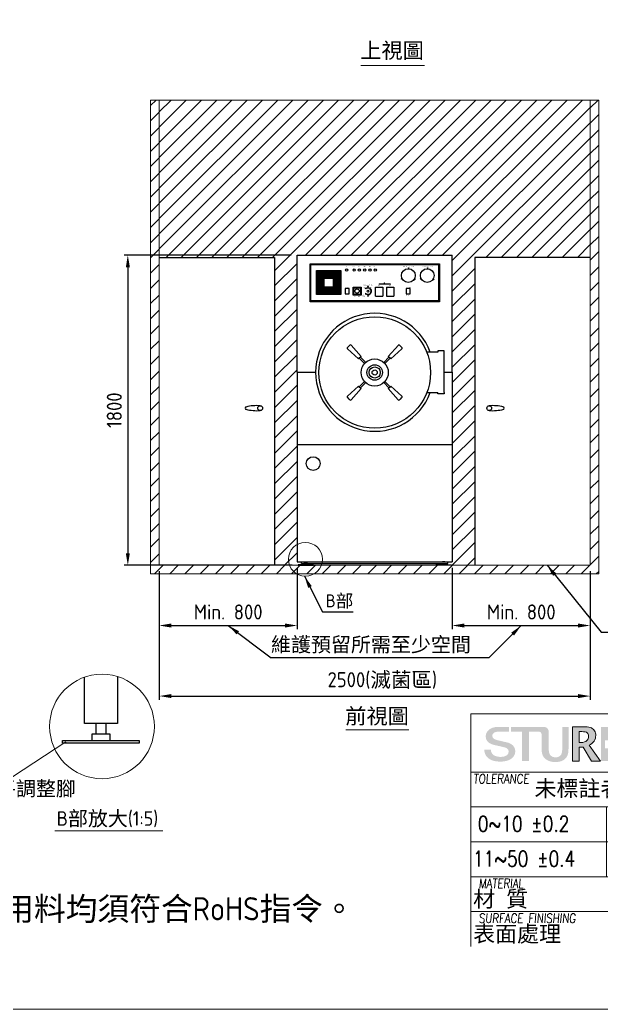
# Model space of a CAD drawing. Header units: millimetres. Extents: x -190767 to -177582, y -8059 to 1211.
# Drawn here: x -186367 to -182995, y -8059 to -2316 of the extents above; entities that cross this region are included whole.
import ezdxf

# ---------------------------------------------------------------- set-up
doc = ezdxf.new("R2010")
doc.units = ezdxf.units.MM
doc.header["$MEASUREMENT"] = 0
doc.linetypes.add('HIDDEN', pattern=[9.525, 6.35, -3.175])
doc.layers.get('0').update_dxf_attribs({"lineweight": 25})
for name, color, linetype, lineweight in [('D', 3, 'Continuous', 13), ('F', 7, 'Continuous', 15), ('H', 2, 'HIDDEN', 15), ('S', 4, 'Continuous', 15)]:
    doc.layers.add(name, color=color, linetype=linetype, lineweight=lineweight)
doc.styles.get("Standard").update_dxf_attribs({"font": 'KAIU.TTF'})
doc.styles.add('STU25', font='isocp2.shx')
doc.styles.add('Text', font='romans.shx', dxfattribs={"width": 0.8, "oblique": 10})
doc.dimstyles.new('STU25', dxfattribs={"dimscale": 35, "dimtxt": 2.5, "dimasz": 2, "dimexe": 0.6, "dimexo": 1, "dimgap": 1, "dimtad": 1, "dimdsep": 46, "dimtxsty": 'STU25', "dimcen": 2, "dimazin": 2, "dimtfac": 1, "dimtmove": 0, "dimatfit": 3, "dimfxl": 0, "dimtolj": 1, "dimtzin": 0, "dimarcsym": 0})
doc.dimstyles.new('STU25$7', dxfattribs={"dimscale": 35, "dimtxt": 2.5, "dimasz": 2, "dimexe": 1.25, "dimexo": 0.625, "dimgap": 1, "dimtad": 0, "dimdec": 4, "dimdsep": 46, "dimtxsty": 'STU25', "dimcen": 2.5, "dimazin": 2, "dimtfac": 1, "dimtdec": 4, "dimtmove": 0, "dimatfit": 3, "dimfxl": 0, "dimtolj": 1, "dimtzin": 0, "dimarcsym": 0})

# ---------------------------------------------------------------- blocks, each defined once
blk = doc.blocks.new('*D3')
at = {"layer": 'D', "color": 0, "lineweight": -2}
for p, q in [((-185558.6, -5517.3), (-185558.6, -6262.6)), ((-183058.6, -5517.3), (-183058.6, -6262.6)), ((-185488.6, -6241.6), (-183128.6, -6241.6))]:
    blk.add_line(p, q, dxfattribs=at)
at = {"layer": 'D', "color": 0}
for points in [[(-185488.6, -6230), (-185488.6, -6253.3), (-185558.6, -6241.6)], [(-183128.6, -6253.3), (-183128.6, -6230), (-183058.6, -6241.6)]]:
    blk.add_solid(points, dxfattribs=at)
at = {"layer": 'Defpoints', "color": 0}
for p in [(-185558.6, -5482.3), (-183058.6, -5482.3), (-183058.6, -6241.6)]:
    blk.add_point(p, dxfattribs=at)
at = {"layer": 'D', "color": 0, "insert": (-184264.5, -6151.5), "char_height": 87.5, "attachment_point": 5, "style": 'STU25'}
blk.add_mtext('\\A1;2500({\\f標楷體|b0|i0|c136|p65;滅菌區})', dxfattribs=at)
blk = doc.blocks.new('*D5')
at = {"layer": 'D', "color": 0, "lineweight": -2}
for p, q in [((-184758.6, -5497.3), (-184758.6, -5853.2)), ((-185558.6, -5517.3), (-185558.6, -5853.2)), ((-185488.6, -5832.2), (-184828.6, -5832.2))]:
    blk.add_line(p, q, dxfattribs=at)
at = {"layer": 'D', "color": 0}
for points in [[(-185488.6, -5820.5), (-185488.6, -5843.9), (-185558.6, -5832.2)], [(-184828.6, -5843.9), (-184828.6, -5820.5), (-184758.6, -5832.2)]]:
    blk.add_solid(points, dxfattribs=at)
at = {"layer": 'Defpoints', "color": 0}
for p in [(-185558.6, -5482.3), (-184758.6, -5462.3), (-184758.6, -5832.2)]:
    blk.add_point(p, dxfattribs=at)
at = {"layer": 'D', "color": 0, "insert": (-185158.6, -5753.5), "char_height": 87.5, "attachment_point": 5, "style": 'STU25'}
blk.add_mtext('\\A1;Min. 800', dxfattribs=at)
blk = doc.blocks.new('*D6')
at = {"layer": 'D', "color": 0, "lineweight": -2}
for p, q in [((-183858.6, -5497.3), (-183858.6, -5853.2)), ((-183058.6, -5517.3), (-183058.6, -5853.2)), ((-183788.6, -5832.2), (-183128.6, -5832.2))]:
    blk.add_line(p, q, dxfattribs=at)
at = {"layer": 'D', "color": 0}
for points in [[(-183788.6, -5820.5), (-183788.6, -5843.9), (-183858.6, -5832.2)], [(-183128.6, -5843.9), (-183128.6, -5820.5), (-183058.6, -5832.2)]]:
    blk.add_solid(points, dxfattribs=at)
at = {"layer": 'Defpoints', "color": 0}
for p in [(-183858.6, -5462.3), (-183058.6, -5482.3), (-183058.6, -5832.2)]:
    blk.add_point(p, dxfattribs=at)
at = {"layer": 'D', "color": 0, "insert": (-183458.6, -5753.5), "char_height": 87.5, "attachment_point": 5, "style": 'STU25'}
blk.add_mtext('\\A1;Min. 800', dxfattribs=at)
blk = doc.blocks.new('*D7')
at = {"layer": 'D', "color": 0, "lineweight": -2}
for p, q in [((-184793.6, -3682.3), (-185761.7, -3682.3)), ((-185740.7, -3752.3), (-185740.7, -5412.3)), ((-184788.1, -5482.3), (-185761.7, -5482.3))]:
    blk.add_line(p, q, dxfattribs=at)
at = {"layer": 'D', "color": 0}
for points in [[(-185729, -3752.3), (-185752.3, -3752.3), (-185740.7, -3682.3)], [(-185752.3, -5412.3), (-185729, -5412.3), (-185740.7, -5482.3)]]:
    blk.add_solid(points, dxfattribs=at)
at = {"layer": 'Defpoints', "color": 0}
for p in [(-184758.6, -3682.3), (-185740.7, -5482.3), (-184753.1, -5482.3)]:
    blk.add_point(p, dxfattribs=at)
at = {"layer": 'D', "color": 0, "insert": (-185819.4, -4582.3), "char_height": 87.5, "attachment_point": 5, "rotation": 90, "style": 'STU25'}
blk.add_mtext('\\A1;1800', dxfattribs=at)
blk = doc.blocks.new('新駿LOGO')
at = {"layer": 'F'}
h = blk.add_hatch(color=256, dxfattribs=at)
edge = h.paths.add_edge_path()
edge.add_spline(control_points=[(-529.05, -442.14), (-529.05, -442.31), (-529.02, -442.45), (-528.95, -442.56), (-528.89, -442.68), (-528.8, -442.78), (-528.69, -442.85), (-528.57, -442.93), (-528.44, -442.98), (-528.29, -443.01), (-528.15, -443.05), (-527.99, -443.07), (-527.81, -443.07), (-527.62, -443.07), (-527.47, -443.05), (-527.33, -443.01), (-527.2, -442.97), (-527.09, -442.92), (-527.01, -442.86), (-526.93, -442.8), (-526.87, -442.73), (-526.83, -442.65), (-526.8, -442.57), (-526.78, -442.49), (-526.78, -442.41), (-526.78, -442.25), (-526.82, -442.13), (-526.91, -442.05), (-526.99, -441.97), (-527.08, -441.91), (-527.18, -441.88), (-527.36, -441.83), (-527.56, -441.77), (-527.79, -441.72), (-528.02, -441.67), (-528.3, -441.61), (-528.64, -441.53), (-528.85, -441.48), (-529.02, -441.41), (-529.16, -441.34), (-529.3, -441.26), (-529.41, -441.17), (-529.5, -441.07), (-529.58, -440.98), (-529.64, -440.87), (-529.67, -440.77), (-529.7, -440.66), (-529.72, -440.55), (-529.72, -440.43), (-529.72, -440.22), (-529.67, -440.03), (-529.57, -439.87), (-529.46, -439.71), (-529.33, -439.58), (-529.16, -439.47), (-528.99, -439.37), (-528.85, -439.31), (-528.64, -439.26), (-528.43, -439.21), (-528.13, -439.2), (-527.91, -439.2), (-527.66, -439.2), (-526.73, -439.2), (-526.73, -439.2), (-526.73, -439.2), (-526.73, -439.81), (-526.73, -439.81), (-526.73, -439.81), (-528.14, -439.8), (-528.28, -439.83), (-528.39, -439.85), (-528.48, -439.86), (-528.56, -439.9), (-528.65, -439.94), (-528.72, -440), (-528.78, -440.07), (-528.84, -440.14), (-528.87, -440.23), (-528.87, -440.34), (-528.87, -440.5), (-528.81, -440.62), (-528.7, -440.7), (-528.6, -440.79), (-528.46, -440.85), (-528.28, -440.9), (-528.27, -440.9), (-528.19, -440.92), (-528.07, -440.95), (-527.94, -440.98), (-527.8, -441.01), (-527.65, -441.05), (-527.49, -441.09), (-527.34, -441.12), (-527.19, -441.16), (-527.04, -441.19), (-526.94, -441.21), (-526.87, -441.23), (-526.71, -441.27), (-526.58, -441.34), (-526.46, -441.41), (-526.34, -441.49), (-526.24, -441.58), (-526.16, -441.67), (-526.08, -441.77), (-526.02, -441.88), (-525.98, -441.99), (-525.94, -442.1), (-525.92, -442.22), (-525.92, -442.33), (-525.92, -442.57), (-525.98, -442.78), (-526.09, -442.95), (-526.2, -443.12), (-526.35, -443.26), (-526.53, -443.37), (-526.71, -443.48), (-526.92, -443.55), (-527.15, -443.61), (-527.39, -443.66), (-527.62, -443.68), (-527.87, -443.68), (-528.14, -443.68), (-528.41, -443.65), (-528.65, -443.59), (-528.9, -443.53), (-529.11, -443.44), (-529.3, -443.31), (-529.48, -443.19), (-529.63, -443.03), (-529.74, -442.83), (-529.84, -442.64), (-529.9, -442.41), (-529.91, -442.14), (-529.91, -442.14), (-529.05, -442.14), (-529.05, -442.14)], knot_values=[0, 0, 0, 0, 1, 1, 1, 2, 2, 2, 3, 3, 3, 4, 4, 4, 5, 5, 5, 6, 6, 6, 7, 7, 7, 8, 8, 8, 9, 9, 9, 10, 10, 10, 11, 11, 11, 12, 12, 12, 13, 13, 13, 14, 14, 14, 15, 15, 15, 16, 16, 16, 17, 17, 17, 18, 18, 18, 19, 19, 19, 20, 20, 20, 21, 21, 21, 22, 22, 22, 23, 23, 23, 24, 24, 24, 25, 25, 25, 26, 26, 26, 27, 27, 27, 28, 28, 28, 29, 29, 29, 30, 30, 30, 31, 31, 31, 32, 32, 32, 33, 33, 33, 34, 34, 34, 35, 35, 35, 36, 36, 36, 37, 37, 37, 38, 38, 38, 39, 39, 39, 40, 40, 40, 41, 41, 41, 42, 42, 42, 43, 43, 43, 44, 44, 44, 45, 45, 45, 45], degree=3, periodic=0)
edge = h.paths.add_edge_path()
edge.add_spline(control_points=[(-522.53, -440.14), (-522.54, -440.04), (-522.57, -439.94), (-522.63, -439.9), (-522.77, -439.79), (-522.9, -439.81), (-522.9, -439.81), (-522.9, -439.81), (-523.02, -439.81), (-523.02, -439.81), (-523.02, -439.81), (-524.14, -439.81), (-524.14, -439.81), (-524.14, -439.81), (-524.14, -443.62), (-524.14, -443.62), (-524.14, -443.62), (-525.06, -443.62), (-525.06, -443.62), (-525.06, -443.62), (-525.06, -439.81), (-525.06, -439.81), (-525.06, -439.81), (-526.47, -439.81), (-526.47, -439.81), (-526.47, -439.81), (-526.47, -439.2), (-526.47, -439.2), (-526.47, -439.2), (-522.39, -439.2), (-522.39, -439.2)], knot_values=[5.578051, 5.578051, 5.578051, 5.578051, 6, 6, 6, 7, 7, 7, 8, 8, 8, 9, 9, 9, 10, 10, 10, 11, 11, 11, 12, 12, 12, 13, 13, 13, 14, 14, 14, 15, 15, 15, 15], degree=3, periodic=0)
edge.add_spline(control_points=[(-522.4, -439.2), (-522.31, -439.2), (-522.22, -439.2), (-522.22, -439.2), (-522.22, -439.2), (-521.96, -439.19), (-521.76, -439.41), (-521.58, -439.61), (-521.61, -439.85), (-521.61, -439.85), (-521.61, -439.85), (-521.61, -441.92), (-521.61, -441.92), (-521.61, -442.41), (-521.52, -442.73), (-521.36, -442.89), (-521.19, -443.05), (-520.97, -443.13), (-520.71, -443.13), (-520.45, -443.13), (-520.24, -443.05), (-520.09, -442.89), (-519.93, -442.74), (-519.86, -442.43), (-519.86, -441.98), (-519.86, -441.98), (-519.86, -439.2), (-519.86, -439.2), (-519.86, -439.2), (-519.05, -439.2), (-519.05, -439.2), (-519.05, -439.2), (-519.05, -441.92), (-519.05, -441.92), (-519.05, -442.43), (-519.12, -442.8), (-519.25, -443.02), (-519.38, -443.24), (-519.56, -443.42), (-519.8, -443.54), (-520.05, -443.67), (-520.35, -443.74), (-520.73, -443.74), (-521.09, -443.74), (-521.41, -443.68), (-521.67, -443.56), (-521.93, -443.44), (-522.14, -443.26), (-522.3, -443.03), (-522.45, -442.8), (-522.53, -442.42), (-522.53, -441.91), (-522.53, -441.91), (-522.53, -440.92), (-522.53, -440.14)], knot_values=[0.44538, 0.44538, 0.44538, 0.44538, 1, 1, 1, 2, 2, 2, 3, 3, 3, 4, 4, 4, 5, 5, 5, 6, 6, 6, 7, 7, 7, 8, 8, 8, 9, 9, 9, 10, 10, 10, 11, 11, 11, 12, 12, 12, 13, 13, 13, 14, 14, 14, 15, 15, 15, 16, 16, 16, 17, 17, 17, 17.603917, 17.603917, 17.603917, 17.603917], degree=3, periodic=0)
h = blk.add_hatch(color=256, dxfattribs=at)
edge = h.paths.add_edge_path()
edge.add_spline(control_points=[(-526.47, -439.2), (-526.47, -439.2), (-526.47, -439.81), (-526.47, -439.81)], knot_values=[-14, -14, -14, -14, -13, -13, -13, -13], degree=3, periodic=0)
edge.add_spline(control_points=[(-526.47, -439.81), (-526.47, -439.81), (-525.06, -439.81), (-525.06, -439.81)], knot_values=[-13, -13, -13, -13, -12, -12, -12, -12], degree=3, periodic=0)
edge.add_spline(control_points=[(-525.06, -439.81), (-525.06, -439.81), (-525.06, -443.62), (-525.06, -443.62)], knot_values=[-12, -12, -12, -12, -11, -11, -11, -11], degree=3, periodic=0)
edge.add_spline(control_points=[(-525.06, -443.62), (-525.06, -443.62), (-524.14, -443.62), (-524.14, -443.62)], knot_values=[-11, -11, -11, -11, -10, -10, -10, -10], degree=3, periodic=0)
edge.add_spline(control_points=[(-524.14, -443.62), (-524.14, -443.62), (-524.14, -439.81), (-524.14, -439.81)], knot_values=[-10, -10, -10, -10, -9, -9, -9, -9], degree=3, periodic=0)
edge.add_spline(control_points=[(-524.14, -439.81), (-524.14, -439.81), (-523.02, -439.81), (-523.02, -439.81)], knot_values=[-9, -9, -9, -9, -8, -8, -8, -8], degree=3, periodic=0)
edge.add_spline(control_points=[(-523.02, -439.81), (-523.02, -439.81), (-522.9, -439.81), (-522.9, -439.81)], knot_values=[-8, -8, -8, -8, -7, -7, -7, -7], degree=3, periodic=0)
edge.add_spline(control_points=[(-522.9, -439.81), (-522.9, -439.81), (-522.77, -439.79), (-522.63, -439.9)], knot_values=[-7, -7, -7, -7, -6, -6, -6, -6], degree=3, periodic=0)
edge.add_spline(control_points=[(-522.63, -439.9), (-522.57, -439.94), (-522.54, -440.04), (-522.53, -440.14)], knot_values=[-6, -6, -6, -6, -5.578051, -5.578051, -5.578051, -5.578051], degree=3, periodic=0)
edge.add_spline(control_points=[(-522.53, -440.14), (-522.53, -440.92), (-522.53, -441.91), (-522.53, -441.91)], knot_values=[-17.603917, -17.603917, -17.603917, -17.603917, -17, -17, -17, -17], degree=3, periodic=0)
edge.add_spline(control_points=[(-522.53, -441.91), (-522.53, -442.42), (-522.45, -442.8), (-522.3, -443.03)], knot_values=[-17, -17, -17, -17, -16, -16, -16, -16], degree=3, periodic=0)
edge.add_spline(control_points=[(-522.3, -443.03), (-522.14, -443.26), (-521.93, -443.44), (-521.67, -443.56)], knot_values=[-16, -16, -16, -16, -15, -15, -15, -15], degree=3, periodic=0)
edge.add_spline(control_points=[(-521.67, -443.56), (-521.41, -443.68), (-521.09, -443.74), (-520.73, -443.74)], knot_values=[-15, -15, -15, -15, -14, -14, -14, -14], degree=3, periodic=0)
edge.add_spline(control_points=[(-520.73, -443.74), (-520.35, -443.74), (-520.05, -443.67), (-519.8, -443.54)], knot_values=[-14, -14, -14, -14, -13, -13, -13, -13], degree=3, periodic=0)
edge.add_spline(control_points=[(-519.8, -443.54), (-519.56, -443.42), (-519.38, -443.24), (-519.25, -443.02)], knot_values=[-13, -13, -13, -13, -12, -12, -12, -12], degree=3, periodic=0)
edge.add_spline(control_points=[(-519.25, -443.02), (-519.12, -442.8), (-519.05, -442.43), (-519.05, -441.92)], knot_values=[-12, -12, -12, -12, -11, -11, -11, -11], degree=3, periodic=0)
edge.add_spline(control_points=[(-519.05, -441.92), (-519.05, -441.92), (-519.05, -439.2), (-519.05, -439.2)], knot_values=[-11, -11, -11, -11, -10, -10, -10, -10], degree=3, periodic=0)
edge.add_spline(control_points=[(-519.05, -439.2), (-519.05, -439.2), (-519.86, -439.2), (-519.86, -439.2)], knot_values=[-10, -10, -10, -10, -9, -9, -9, -9], degree=3, periodic=0)
edge.add_spline(control_points=[(-519.86, -439.2), (-519.86, -439.2), (-519.86, -441.98), (-519.86, -441.98)], knot_values=[-9, -9, -9, -9, -8, -8, -8, -8], degree=3, periodic=0)
edge.add_spline(control_points=[(-519.86, -441.98), (-519.86, -442.43), (-519.93, -442.74), (-520.09, -442.89)], knot_values=[-8, -8, -8, -8, -7, -7, -7, -7], degree=3, periodic=0)
edge.add_spline(control_points=[(-520.09, -442.89), (-520.24, -443.05), (-520.45, -443.13), (-520.71, -443.13)], knot_values=[-7, -7, -7, -7, -6, -6, -6, -6], degree=3, periodic=0)
edge.add_spline(control_points=[(-520.71, -443.13), (-520.97, -443.13), (-521.19, -443.05), (-521.36, -442.89)], knot_values=[-6, -6, -6, -6, -5, -5, -5, -5], degree=3, periodic=0)
edge.add_spline(control_points=[(-521.36, -442.89), (-521.52, -442.73), (-521.61, -442.41), (-521.61, -441.92)], knot_values=[-5, -5, -5, -5, -4, -4, -4, -4], degree=3, periodic=0)
edge.add_spline(control_points=[(-521.61, -441.92), (-521.61, -441.92), (-521.61, -439.85), (-521.61, -439.85)], knot_values=[-4, -4, -4, -4, -3, -3, -3, -3], degree=3, periodic=0)
edge.add_spline(control_points=[(-521.61, -439.85), (-521.61, -439.85), (-521.61, -439.85), (-521.61, -439.85)], knot_values=[-3, -3, -3, -3, -2.999949, -2.999949, -2.999949, -2.999949], degree=3, periodic=0)
edge.add_spline(control_points=[(-521.61, -439.85), (-521.61, -439.85), (-521.58, -439.61), (-521.76, -439.41)], knot_values=[-2.999949, -2.999949, -2.999949, -2.999949, -2, -2, -2, -2], degree=3, periodic=0)
edge.add_spline(control_points=[(-521.76, -439.41), (-521.96, -439.19), (-522.22, -439.2), (-522.22, -439.2)], knot_values=[-2, -2, -2, -2, -1, -1, -1, -1], degree=3, periodic=0)
edge.add_spline(control_points=[(-522.22, -439.2), (-522.22, -439.2), (-526.47, -439.2), (-526.47, -439.2)], knot_values=[-15, -15, -15, -15, -14, -14, -14, -14], degree=3, periodic=0)
h = blk.add_hatch(color=256, dxfattribs=at)
edge = h.paths.add_edge_path()
edge.add_spline(control_points=[(-518.54, -443.62), (-518.54, -443.62), (-518.54, -439.2), (-518.54, -439.2), (-518.54, -439.2), (-516.88, -439.2), (-516.88, -439.2), (-516.55, -439.2), (-516.29, -439.25), (-516.11, -439.33), (-515.93, -439.41), (-515.79, -439.54), (-515.69, -439.72), (-515.59, -439.89), (-515.54, -440.08), (-515.54, -440.3), (-515.54, -440.56), (-515.61, -440.8), (-515.76, -441.03), (-515.91, -441.26), (-516.12, -441.44), (-516.39, -441.56), (-516.39, -441.56), (-514.95, -443.62), (-514.95, -443.62), (-514.95, -443.62), (-516.07, -443.62), (-516.07, -443.62), (-516.07, -443.62), (-517.17, -441.81), (-517.17, -441.81), (-517.17, -441.81), (-517.67, -441.81), (-517.67, -441.81), (-517.67, -441.81), (-517.67, -443.62), (-517.67, -443.62), (-517.67, -443.62), (-518.54, -443.62), (-518.54, -443.62)], knot_values=[0, 0, 0, 0, 1, 1, 1, 2, 2, 2, 3, 3, 3, 4, 4, 4, 5, 5, 5, 6, 6, 6, 7, 7, 7, 8, 8, 8, 9, 9, 9, 10, 10, 10, 11, 11, 11, 12, 12, 12, 13, 13, 13, 13], degree=3, periodic=1)
edge = h.paths.add_edge_path(flags=16)
edge.add_spline(control_points=[(-517.67, -441.21), (-517.67, -441.21), (-517.46, -441.21), (-517.46, -441.21), (-517.08, -441.21), (-516.82, -441.13), (-516.68, -440.96), (-516.53, -440.8), (-516.46, -440.61), (-516.46, -440.4), (-516.46, -440.22), (-516.52, -440.08), (-516.63, -439.97), (-516.75, -439.86), (-516.99, -439.81), (-517.35, -439.81), (-517.35, -439.81), (-517.67, -439.81), (-517.67, -439.81), (-517.67, -439.81), (-517.67, -441.21), (-517.67, -441.21)], knot_values=[0, 0, 0, 0, 1, 1, 1, 2, 2, 2, 3, 3, 3, 4, 4, 4, 5, 5, 5, 6, 6, 6, 7, 7, 7, 7], degree=3, periodic=1)
h = blk.add_hatch(color=256, dxfattribs=at)
edge = h.paths.add_edge_path()
edge.add_spline(control_points=[(-514.87, -443.62), (-514.87, -443.62), (-513.05, -443.62), (-513.05, -443.62)], knot_values=[-9, -9, -9, -9, -8, -8, -8, -8], degree=3, periodic=0)
edge.add_spline(control_points=[(-513.05, -443.62), (-512.51, -443.62), (-512.09, -443.52), (-511.79, -443.32)], knot_values=[-8, -8, -8, -8, -7, -7, -7, -7], degree=3, periodic=0)
edge.add_spline(control_points=[(-511.79, -443.32), (-511.48, -443.12), (-511.25, -442.85), (-511.09, -442.5)], knot_values=[-7, -7, -7, -7, -6, -6, -6, -6], degree=3, periodic=0)
edge.add_spline(control_points=[(-511.09, -442.5), (-510.93, -442.15), (-510.85, -441.76), (-510.85, -441.32)], knot_values=[-6, -6, -6, -6, -5, -5, -5, -5], degree=3, periodic=0)
edge.add_spline(control_points=[(-510.85, -441.32), (-510.85, -440.87), (-510.93, -440.49), (-511.1, -440.17)], knot_values=[-5, -5, -5, -5, -4, -4, -4, -4], degree=3, periodic=0)
edge.add_spline(control_points=[(-511.1, -440.17), (-511.27, -439.85), (-511.49, -439.61), (-511.78, -439.45)], knot_values=[-4, -4, -4, -4, -3, -3, -3, -3], degree=3, periodic=0)
edge.add_spline(control_points=[(-511.78, -439.45), (-512.06, -439.29), (-512.46, -439.2), (-512.97, -439.2)], knot_values=[-3, -3, -3, -3, -2, -2, -2, -2], degree=3, periodic=0)
edge.add_spline(control_points=[(-512.97, -439.2), (-512.97, -439.2), (-514.87, -439.2), (-514.87, -439.2)], knot_values=[-2, -2, -2, -2, -1, -1, -1, -1], degree=3, periodic=0)
edge.add_spline(control_points=[(-514.87, -439.2), (-514.87, -439.2), (-514.87, -443.62), (-514.87, -443.62)], knot_values=[-1, -1, -1, -1, 0, 0, 0, 0], degree=3, periodic=0)
h.paths.add_polyline_path([(-514.34, -441.95), (-514.34, -440.92), (-513.51, -440.92), (-513.51, -440.07), (-512.48, -440.07), (-512.48, -440.92), (-511.64, -440.92), (-511.64, -441.95), (-512.48, -441.95), (-512.48, -442.77), (-513.51, -442.77), (-513.51, -441.95)], flags=16)
h = blk.add_hatch(color=256, dxfattribs=at)
edge = h.paths.add_edge_path()
edge.add_spline(control_points=[(-509.51, -443.62), (-509.51, -443.62), (-509.51, -441.77), (-509.51, -441.77), (-509.51, -441.77), (-511, -439.2), (-511, -439.2), (-511, -439.2), (-510.64, -439.2), (-510.64, -439.2), (-510.64, -439.2), (-510.3, -439.19), (-510.04, -439.32), (-509.79, -439.45), (-509.71, -439.68), (-509.71, -439.68), (-509.71, -439.68), (-508.9, -441.07), (-508.9, -441.07), (-508.9, -441.07), (-507.78, -439.2), (-507.78, -439.2), (-507.78, -439.2), (-507.05, -439.2), (-507.05, -439.2), (-507.05, -439.2), (-508.59, -441.77), (-508.59, -441.77), (-508.59, -441.77), (-508.59, -443.62), (-508.59, -443.62), (-508.59, -443.62), (-509.51, -443.62), (-509.51, -443.62)], knot_values=[0, 0, 0, 0, 1, 1, 1, 2, 2, 2, 3, 3, 3, 4, 4, 4, 5, 5, 5, 6, 6, 6, 7, 7, 7, 8, 8, 8, 9, 9, 9, 10, 10, 10, 11, 11, 11, 11], degree=3, periodic=1)
at = {"layer": 'F', "lineweight": 0}
for points, knots in [([(-518.54, -443.62), (-518.54, -443.62), (-518.54, -439.2), (-518.54, -439.2), (-518.54, -439.2), (-516.88, -439.2), (-516.88, -439.2), (-516.55, -439.2), (-516.29, -439.25), (-516.11, -439.33), (-515.93, -439.41), (-515.79, -439.54), (-515.69, -439.72), (-515.59, -439.89), (-515.54, -440.08), (-515.54, -440.3), (-515.54, -440.56), (-515.61, -440.8), (-515.76, -441.03), (-515.91, -441.26), (-516.12, -441.44), (-516.39, -441.56), (-516.39, -441.56), (-514.95, -443.62), (-514.95, -443.62), (-514.95, -443.62), (-516.07, -443.62), (-516.07, -443.62), (-516.07, -443.62), (-517.17, -441.81), (-517.17, -441.81), (-517.17, -441.81), (-517.67, -441.81), (-517.67, -441.81), (-517.67, -441.81), (-517.67, -443.62), (-517.67, -443.62), (-517.67, -443.62), (-518.54, -443.62), (-518.54, -443.62)], [0, 0, 0, 0, 1, 1, 1, 2, 2, 2, 3, 3, 3, 4, 4, 4, 5, 5, 5, 6, 6, 6, 7, 7, 7, 8, 8, 8, 9, 9, 9, 10, 10, 10, 11, 11, 11, 12, 12, 12, 13, 13, 13, 13]), ([(-517.67, -441.21), (-517.67, -441.21), (-517.46, -441.21), (-517.46, -441.21), (-517.08, -441.21), (-516.82, -441.13), (-516.68, -440.96), (-516.53, -440.8), (-516.46, -440.61), (-516.46, -440.4), (-516.46, -440.22), (-516.52, -440.08), (-516.63, -439.97), (-516.75, -439.86), (-516.99, -439.81), (-517.35, -439.81), (-517.35, -439.81), (-517.67, -439.81), (-517.67, -439.81), (-517.67, -439.81), (-517.67, -441.21), (-517.67, -441.21)], [0, 0, 0, 0, 1, 1, 1, 2, 2, 2, 3, 3, 3, 4, 4, 4, 5, 5, 5, 6, 6, 6, 7, 7, 7, 7]), ([(-509.51, -443.62), (-509.51, -443.62), (-509.51, -441.77), (-509.51, -441.77), (-509.51, -441.77), (-511, -439.2), (-511, -439.2), (-511, -439.2), (-510.64, -439.2), (-510.64, -439.2), (-510.64, -439.2), (-510.3, -439.19), (-510.04, -439.32), (-509.79, -439.45), (-509.71, -439.68), (-509.71, -439.68), (-509.71, -439.68), (-508.9, -441.07), (-508.9, -441.07), (-508.9, -441.07), (-507.78, -439.2), (-507.78, -439.2), (-507.78, -439.2), (-507.05, -439.2), (-507.05, -439.2), (-507.05, -439.2), (-508.59, -441.77), (-508.59, -441.77), (-508.59, -441.77), (-508.59, -443.62), (-508.59, -443.62), (-508.59, -443.62), (-509.51, -443.62), (-509.51, -443.62)], [0, 0, 0, 0, 1, 1, 1, 2, 2, 2, 3, 3, 3, 4, 4, 4, 5, 5, 5, 6, 6, 6, 7, 7, 7, 8, 8, 8, 9, 9, 9, 10, 10, 10, 11, 11, 11, 11])]:
    blk.add_open_spline(points, degree=3, knots=knots, dxfattribs=at)
at = {"attachment_point": 1, "style": 'STU25'}
for s, insert, char_height in [('{\\f標楷體|b0|i0|c136|p65;新駿實業股份有限公司}', (-504.12, -439.33), 3.25), ('{\\f標楷體|b0|i0|c136|p65;STURDY\\H0.9667x; \\H1.034x;INDUSTRIAL CO.,LTD.}', (-455.51, -439.78), 3)]:
    blk.add_mtext(s, dxfattribs=dict(at, insert=insert, char_height=char_height))
blk = doc.blocks.new('H421')
at = {"layer": 'F', "color": 7}
for p, q in [((155.91, 38.09), (286.91, 38.09)), ((211.36, 38.09), (286.91, 38.09)), ((155.91, 30.59), (286.91, 30.59)), ((192.41, 30.59), (192.41, 17.09)), ((242.66, 30.59), (242.66, 17.09)), ((257.41, 30.59), (257.41, 17.09)), ((272.16, 30.59), (272.16, 17.09)), ((155.91, 26.09), (227.91, 26.09)), ((173.41, 26.09), (173.41, 17.09)), ((211.41, 26.09), (211.41, 17.09)), ((155.91, 8.09), (155.91, 24.09)), ((155.91, 21.59), (286.91, 21.59)), ((214.91, 21.59), (286.91, 21.59)), ((227.91, 21.59), (286.91, 21.59)), ((155.91, 17.09), (286.91, 17.09)), ((211.41, 17.09), (211.41, 12.59)), ((227.91, 17.09), (227.91, 8.09)), ((286.91, 12.59), (155.91, 12.59))]:
    blk.add_line(p, q, dxfattribs=at)
at = {"layer": 'F'}
for p, q in [((155.91, 38.09), (155.91, 17.09)), ((227.91, 30.59), (227.91, 17.09)), ((155.91, 24.09), (155.91, 16.09)), ((155.91, 17.09), (155.91, 8.09)), ((192.41, 17.09), (192.41, 8.09))]:
    blk.add_line(p, q, dxfattribs=at)
at = {"layer": 'F', "color": 0}
for p, q in [((220.66, 21.32), (220.66, 20.14)), ((223.77, 20.14), (227.5, 20.92)), ((227.5, 20.92), (227.5, 17.84)), ((218.72, 19.38), (219.89, 19.38)), ((220.27, 19.38), (221.04, 19.38)), ((220.66, 19.77), (220.66, 19)), ((221.42, 19.38), (222.57, 19.38)), ((223.49, 19.38), (224.81, 19.38)), ((223.77, 20.14), (223.77, 18.62)), ((225.34, 19.38), (225.81, 19.38)), ((226.31, 19.38), (228.03, 19.38)), ((220.66, 18.62), (220.66, 17.45)), ((223.77, 18.62), (227.5, 17.84))]:
    blk.add_line(p, q, dxfattribs=at)
for radius in [1.54, 0.762]:
    blk.add_circle((220.66, 19.38), radius, dxfattribs=at)
blk.add_blockref('新駿LOGO', (687.56, 475.62))
at = {"layer": 'F', "color": 1, "lineweight": 15, "style": 'Text', "oblique": 5, "width": 0.8}
for s, height, p in [('TOLERANCE', 1.2, (156.23, 29.13)), ('DESIGNED', 1.2, (228.57, 29.01)), ('DRAWN', 1.245, (243.23, 29.03)), ('VERIFIED', 1.2, (257.72, 29.09)), ('APPROVED', 1.2, (272.5, 29.06)), ('VIEWPOINT', 1.2, (211.83, 20.13)), ('MATERIAL', 1.2, (156.92, 15.63)), ('SCALE', 1.2, (193.44, 15.63)), ('UNIT', 1.2, (212.42, 15.63)), ('NAME', 1.2, (229.41, 15.63)), ('SURFACE FINISHING', 1.2, (156.92, 11.13)), ('MODEL NO.', 1.2, (193.44, 11.13)), ('DWG.NO.', 1.2, (229.41, 11.13))]:
    blk.add_text(s, height=height, dxfattribs=at).set_placement(p)
at = {"layer": 'F', "lineweight": -3}
for s, height, p in [('未標註者一般公差表', 2.076, (164.12, 27.45)), ('未標示之圓角為R1導角為C1', 2.0757, (192.54, 27.58)), ('設計:', 2.076, (228.54, 26.61)), ('繪圖:', 2.076, (243.32, 26.66)), ('校核:', 2.076, (257.59, 26.57)), ('核准:', 2.076, (272.41, 26.52)), ('視角', 2.076, (211.71, 17.69)), ('材 質', 2.076, (156.21, 13.19)), ('比例', 2.076, (192.73, 13.19)), ('單位', 2.076, (211.71, 13.19)), ('圖 名', 2.076, (228.7, 13.19)), ('表面處理', 2.076, (156.21, 8.69)), ('代表機種', 2.076, (192.73, 8.69)), ('圖 號', 2.076, (228.7, 8.69))]:
    blk.add_text(s, height=height, dxfattribs=at).set_placement(p)
at = {"layer": 'F', "lineweight": 20, "style": 'Text', "width": 0.8}
for s, p in [('0~10 ±0.2', (156.82, 22.91)), ('51~100±0.6', (174.32, 22.91)), ('201~500±1', (192.72, 22.91)), ('ANGLE  ±1%%D', (212.68, 22.91)), ('11~50 ±0.4', (156.2, 18.41)), ('101~200±0.8', (173.63, 18.41)), ('501~X  ±2', (192.72, 18.41))]:
    blk.add_text(s, height=2, dxfattribs=at).set_placement(p)

msp = doc.modelspace()

# ---------------------------------------------------------------- hatches: boundary and pattern name
h = msp.add_hatch(color=256)
h.paths.add_polyline_path([(-184683.581, -3732.264), (-184683.581, -3952.264), (-183933.581, -3952.264), (-183933.581, -3732.264)])
h.paths.add_polyline_path([(-184678.581, -3947.264), (-184678.581, -3737.264), (-183938.581, -3737.264), (-183938.581, -3947.264)], flags=16)
h = msp.add_hatch(color=256)
h.paths.add_polyline_path([(-184387.581, -3868.014), (-184433.581, -3868.014), (-184433.581, -3914.014), (-184387.581, -3914.014)])
h.paths.add_polyline_path([(-184390.581, -3871.014), (-184390.581, -3911.014), (-184430.581, -3911.014), (-184430.581, -3871.014)], flags=16)
h = msp.add_hatch(color=256)
h.paths.add_polyline_path([(-184360.998, -3876.433), (-184362.414, -3875.017, 0.01136804), (-184363.137, -3875.708), (-184360.309, -3878.536, -0.39222709), (-184335.851, -3877.611), (-184335.636, -3875.223, 0.03083087), (-184337.699, -3873.876), (-184336.798, -3872.088, 0.01136804), (-184337.681, -3871.617), (-184338.581, -3873.404, 0.30992327)])
h.paths.add_polyline_path([(-184338.484, -3906.796), (-184338.7, -3909.184, 0.55981906), (-184335.636, -3875.223), (-184335.851, -3877.611, -0.51491666)])
h.paths.add_polyline_path([(-184338.7, -3909.184), (-184338.484, -3906.796, -0.34118458), (-184360.309, -3903.992), (-184363.137, -3906.82, 0.01136804), (-184362.414, -3907.511), (-184360.998, -3906.096, 0.30810322)])
at = {"layer": 'D', "ltscale": 30}
h = msp.add_hatch(dxfattribs=at)
h.set_pattern_fill('ANSI31', color=256, scale=500, style=0)
h.set_pattern_definition([(45, (13828.64, -39.236), (-44.194174, 44.194174), [])])
h.paths.add_polyline_path([(-185558.581, -3695.329), (-185558.581, -2782.264), (-183058.581, -2782.264), (-183058.581, -3695.329), (-183727.796, -3695.329), (-183727.796, -5482.264), (-183858.581, -5482.264), (-183858.581, -3682.264), (-184758.581, -3682.264), (-184758.581, -5482.264), (-184889.365, -5482.264), (-184889.365, -3695.329)])
at = {"layer": 'H', "ltscale": 5}
h = msp.add_hatch(dxfattribs=at)
h.set_pattern_fill('ANSI31', color=256, scale=500, style=0)
h.set_pattern_definition([(45, (32715.99, 15133.666), (-44.194174, 44.194174), [])])
h.paths.add_polyline_path([(-183008.581, -5532.264), (-183008.581, -2782.264), (-183058.581, -2782.264), (-183058.581, -5482.264), (-185558.581, -5482.264), (-185558.581, -2782.264), (-185608.581, -2782.264), (-185608.581, -5532.264)])
h.paths.add_polyline_path([(-183008.581, -2782.264), (-183058.581, -2782.264)], flags=16)
h.paths.add_polyline_path([(-185608.581, -2782.264), (-185558.581, -2782.264)], flags=16)

# ---------------------------------------------------------------- linework, layer by layer
for p, q in [((-185558.581, -3695.329), (-184889.365, -3695.329)), ((-184889.365, -3695.329), (-184889.365, -5482.264)), ((-184758.581, -4362.264), (-184758.581, -3682.264)), ((-184758.581, -3682.264), (-183858.581, -3682.264)), ((-184758.581, -3682.264), (-183858.581, -3682.264)), ((-184758.581, -4362.264), (-184758.581, -3682.264)), ((-183858.581, -4362.264), (-183858.581, -3682.264)), ((-183858.581, -4362.264), (-183858.581, -3682.264)), ((-183727.796, -3695.329), (-183727.796, -5482.264)), ((-183058.581, -3695.329), (-183727.796, -3695.329)), ((-184678.581, -3737.264), (-183938.581, -3737.264)), ((-184678.581, -3947.264), (-184678.581, -3737.264)), ((-184645.581, -3771.264), (-184601.581, -3815.264)), ((-184549.581, -3815.264), (-184505.581, -3771.264)), ((-183938.581, -3737.264), (-183938.581, -3947.264)), ((-184252.081, -3848.264), (-184252.081, -3843.264)), ((-184601.581, -3867.264), (-184645.581, -3911.264)), ((-184549.581, -3867.264), (-184505.581, -3911.264)), ((-184360.309, -3878.536), (-184363.137, -3875.708)), ((-184360.309, -3903.992), (-184363.137, -3906.82)), ((-184360.998, -3876.433), (-184362.414, -3875.017)), ((-184338.581, -3873.404), (-184337.681, -3871.617)), ((-184337.699, -3873.876), (-184336.798, -3872.088)), ((-184303.931, -3920.764), (-184303.931, -3868.264)), ((-184303.931, -3868.264), (-184261.231, -3868.264)), ((-184282.581, -3848.264), (-184219.581, -3848.264)), ((-184282.581, -3848.264), (-184282.581, -3853.264)), ((-184261.231, -3868.264), (-184261.231, -3920.764)), ((-184240.931, -3868.264), (-184240.931, -3920.764)), ((-184240.931, -3868.264), (-184198.231, -3868.264)), ((-184219.581, -3848.264), (-184219.581, -3853.264)), ((-184198.231, -3868.264), (-184198.231, -3920.764)), ((-183938.581, -3947.264), (-184678.581, -3947.264)), ((-184360.998, -3906.096), (-184362.414, -3907.511)), ((-184303.931, -3920.764), (-184261.231, -3920.764)), ((-184240.931, -3920.764), (-184198.231, -3920.764)), ((-184402.162, -4284.732), (-184466.862, -4226.396)), ((-184445.649, -4205.182), (-184387.313, -4269.883)), ((-184229.849, -4269.883), (-184171.512, -4205.182)), ((-184150.299, -4226.396), (-184214.999, -4284.732)), ((-183941.479, -4244.764), (-184007.43, -4244.764)), ((-183941.479, -4237.264), (-183941.479, -4244.764)), ((-183906.479, -4237.264), (-183941.479, -4237.264)), ((-183906.479, -4244.764), (-183906.479, -4237.264)), ((-183906.479, -4479.764), (-183906.479, -4244.764)), ((-184387.313, -4269.883), (-184402.162, -4284.732)), ((-184398.096, -4280.666), (-184367.523, -4311.24)), ((-184360.805, -4304.522), (-184391.379, -4273.949)), ((-184225.783, -4273.949), (-184256.356, -4304.522)), ((-184249.639, -4311.24), (-184219.065, -4280.666)), ((-184214.999, -4284.732), (-184229.849, -4269.883)), ((-184758.581, -4362.264), (-184758.581, -4782.264)), ((-184758.581, -4362.264), (-184651.081, -4362.264)), ((-183906.479, -4362.264), (-183858.581, -4362.264)), ((-183858.581, -4362.264), (-183858.581, -4782.264)), ((-184367.523, -4415.689), (-184398.096, -4446.262)), ((-184219.065, -4446.262), (-184249.639, -4415.689)), ((-184466.478, -4500.186), (-184402.162, -4442.196)), ((-184387.313, -4457.045), (-184445.649, -4521.746)), ((-184402.162, -4442.196), (-184387.313, -4457.045)), ((-184391.379, -4452.98), (-184360.805, -4422.406)), ((-184256.356, -4422.406), (-184225.783, -4452.98)), ((-184229.849, -4457.045), (-184214.999, -4442.196)), ((-184171.859, -4521.362), (-184229.849, -4457.045)), ((-184214.999, -4442.196), (-184150.299, -4500.533)), ((-184006.495, -4479.764), (-183941.479, -4479.764)), ((-183941.479, -4487.264), (-183941.479, -4479.764)), ((-183906.479, -4479.764), (-183906.479, -4487.264)), ((-183906.479, -4487.264), (-183941.479, -4487.264)), ((-184758.581, -4782.264), (-184758.581, -5462.264)), ((-184758.581, -4782.264), (-183858.581, -4782.264)), ((-184758.581, -4782.264), (-183858.581, -4782.264)), ((-183858.581, -4782.264), (-183858.581, -5462.264)), ((-184758.581, -5462.264), (-183858.581, -5462.264)), ((-184664.081, -5479.264), (-184753.081, -5479.264)), ((-184753.081, -5479.264), (-184753.081, -5482.264)), ((-184753.081, -5482.264), (-184664.081, -5482.264)), ((-184733.581, -5471.264), (-184733.581, -5462.264)), ((-184733.581, -5471.264), (-183883.581, -5471.264)), ((-184718.973, -5471.264), (-184718.973, -5479.264)), ((-184698.188, -5471.264), (-184718.973, -5471.264)), ((-184714.581, -5462.264), (-184702.581, -5462.264)), ((-184698.188, -5479.264), (-184698.188, -5471.264)), ((-184664.081, -5482.264), (-184664.081, -5479.264)), ((-183953.081, -5482.264), (-183953.081, -5479.264)), ((-183953.081, -5479.264), (-183864.081, -5479.264)), ((-183864.081, -5482.264), (-183953.081, -5482.264)), ((-183918.973, -5471.264), (-183898.188, -5471.264)), ((-183918.973, -5479.264), (-183918.973, -5471.264)), ((-183902.581, -5462.264), (-183914.581, -5462.264)), ((-183898.188, -5471.264), (-183898.188, -5479.264)), ((-183883.581, -5471.264), (-183883.581, -5462.264)), ((-183864.081, -5479.264), (-183864.081, -5482.264)), ((-185991.564, -6400.102), (-185991.564, -6131.278)), ((-185801.564, -6127.303), (-185801.564, -6400.102)), ((-185801.564, -6400.102), (-185991.564, -6400.102)), ((-185926.564, -6400.102), (-185926.564, -6460.102)), ((-185866.564, -6460.102), (-185866.564, -6400.102)), ((-185948.526, -6500.102), (-185948.526, -6460.102)), ((-185948.526, -6460.102), (-185844.603, -6460.102)), ((-185844.603, -6460.102), (-185844.603, -6500.102)), ((-186119.064, -6515.102), (-186119.064, -6500.102)), ((-186119.064, -6500.102), (-185674.064, -6500.102)), ((-185674.064, -6515.102), (-186119.064, -6515.102)), ((-185674.064, -6500.102), (-185674.064, -6515.102))]:
    msp.add_line(p, q)
for points in [[(-184683.581, -3732.264), (-183933.581, -3732.264), (-183933.581, -3952.264), (-184683.581, -3952.264)], [(-184645.581, -3771.264), (-184505.581, -3771.264), (-184505.581, -3911.264), (-184645.581, -3911.264)], [(-184641.581, -3775.264), (-184509.581, -3775.264), (-184509.581, -3907.264), (-184641.581, -3907.264)], [(-184637.581, -3779.264), (-184513.581, -3779.264), (-184513.581, -3903.264), (-184637.581, -3903.264)], [(-184633.581, -3783.264), (-184517.581, -3783.264), (-184517.581, -3899.264), (-184633.581, -3899.264)], [(-184629.581, -3787.264), (-184521.581, -3787.264), (-184521.581, -3895.264), (-184629.581, -3895.264)], [(-184625.581, -3791.264), (-184525.581, -3791.264), (-184525.581, -3891.264), (-184625.581, -3891.264)], [(-184621.581, -3795.264), (-184529.581, -3795.264), (-184529.581, -3887.264), (-184621.581, -3887.264)], [(-184617.581, -3799.264), (-184533.581, -3799.264), (-184533.581, -3883.264), (-184617.581, -3883.264)], [(-184613.581, -3803.264), (-184537.581, -3803.264), (-184537.581, -3879.264), (-184613.581, -3879.264)], [(-184609.581, -3807.264), (-184541.581, -3807.264), (-184541.581, -3875.264), (-184609.581, -3875.264)], [(-184605.581, -3811.264), (-184545.581, -3811.264), (-184545.581, -3871.264), (-184605.581, -3871.264)], [(-184601.581, -3815.264), (-184549.581, -3815.264), (-184549.581, -3867.264), (-184601.581, -3867.264)], [(-184479.581, -3906.014), (-184457.581, -3906.014), (-184457.581, -3876.014), (-184479.581, -3876.014)], [(-184433.581, -3868.014), (-184387.581, -3868.014), (-184387.581, -3914.014), (-184433.581, -3914.014)], [(-184430.581, -3871.014), (-184390.581, -3871.014), (-184390.581, -3911.014), (-184430.581, -3911.014)], [(-184125.231, -3906.014), (-184103.231, -3906.014), (-184103.231, -3876.014), (-184125.231, -3876.014)]]:
    msp.add_lwpolyline(points, close=True)
for centre, radius in [((-184471.581, -3768.514), 6.5), ((-184427.581, -3768.514), 6.5), ((-184397.081, -3768.514), 6.5), ((-184366.581, -3768.514), 6.5), ((-184336.081, -3768.514), 6.5), ((-184305.581, -3768.514), 6.5), ((-184113.581, -3801.014), 40), ((-184111.278, -3757.074), 1.25), ((-184003.581, -3801.014), 40), ((-184001.278, -3757.074), 1.25), ((-184152.785, -3820.99), 1.25), ((-184076.679, -3824.978), 1.25), ((-184042.785, -3820.99), 1.25), ((-183966.679, -3824.978), 1.25), ((-184410.581, -3891.014), 12.5), ((-184347.581, -3891.264), 5), ((-184347.581, -3863.764), 2.1), ((-184347.581, -3918.764), 2.1), ((-184308.581, -4363.464), 323.7), ((-184308.581, -4363.464), 78.75), ((-184308.581, -4363.464), 45), ((-184308.581, -4363.464), 32.5), ((-184308.581, -4363.464), 15), ((-184972.988, -4570.431), 13.838), ((-183644.173, -4570.431), 13.838), ((-184665.772, -4892.438), 40)]:
    msp.add_circle(centre, radius)
for centre, radius, start, end in [((-184347.581, -3891.264), 22, 132.3947487, 135), ((-184347.581, -3891.264), 20, 63.256316, 132.134016), ((-184347.581, -3891.264), 20, 227.865984, 60.3903321), ((-184347.581, -3891.264), 18, 225, 135), ((-184347.581, -3891.264), 22, 60.6510648, 63.256316), ((-184347.581, -3891.264), 22, 225, 227.6052513), ((-184308.581, -4362.264), 342.5, 20.0637631, 180), ((-184463.322, -4222.855), 5.007, 146.3528854, 225), ((-184421.061, -4250.984), 55.773, 123.6471146, 146.3528854), ((-184449.189, -4208.723), 5.007, 39.0781277, 123.6471146), ((-184167.972, -4208.723), 5.007, 56.3528854, 135), ((-184196.1, -4250.984), 55.773, 33.6471146, 56.3528854), ((-184153.839, -4222.855), 5.007, 309.0781277, 33.6471146), ((-184308.581, -4362.264), 342.5, 180, 339.9362369), ((-184463.322, -4504.073), 5.007, 129.0780782, 213.6471146), ((-184421.061, -4475.945), 55.773, 213.6471146, 236.3528854), ((-184449.189, -4518.205), 5.007, 236.3528854, 315), ((-184167.972, -4518.205), 5.007, 219.0780782, 303.6471146), ((-184196.1, -4475.945), 55.773, 303.6471146, 326.3528854), ((-184153.839, -4504.073), 5.007, 326.3528854, 45), ((-185052.005, -4570.431), 7.438, 92.8712944, 267.1287056), ((-184992.618, -4808.314), 252.485, 85.5409351, 104.3434458), ((-184992.618, -4332.548), 252.485, 255.6565542, 274.4590649), ((-183624.543, -4808.314), 252.485, 75.6565542, 94.4590649), ((-183624.543, -4332.548), 252.485, 265.5409351, 284.3434458), ((-183565.157, -4570.431), 7.438, 272.8712944, 87.1287056)]:
    msp.add_arc(centre, radius, start, end)
at = {"layer": 'D'}
for p, q in [((-184388.996, -2581.299), (-184019.155, -2581.299)), ((-184475.645, -6437.192), (-184111.086, -6437.192)), ((-186101.129, -6506.403), (-186409.174, -6710.743)), ((-186163.421, -7023.84), (-185537.145, -7023.84))]:
    msp.add_line(p, q, dxfattribs=at)
for centre, radius in [((-184710.685, -5447.697), 98.378), ((-185890.529, -6417.716), 303.734)]:
    msp.add_circle(centre, radius, dxfattribs=at)
at = {"layer": 'F', "color": 6}
msp.add_lwpolyline([(-190767.145, 1210.622), (-190767.145, -8059.378), (-177582.145, -8059.378), (-177582.145, 1210.622)], close=True, dxfattribs=at)
msp.add_lwpolyline([(-190767.145, 1210.622), (-190767.145, -8059.378), (-177582.145, -8059.378), (-177582.145, 1210.622)], close=True, dxfattribs=at)
at = {"layer": 'S'}
for p, q in [((-185608.581, -5532.264), (-185608.581, -2782.264)), ((-185608.581, -2782.264), (-185558.581, -2782.264)), ((-185608.581, -2782.264), (-185558.581, -2782.264)), ((-185608.581, -2782.264), (-185558.581, -2782.264)), ((-185558.581, -5482.264), (-185558.581, -2782.264)), ((-183008.581, -2782.264), (-185558.581, -2782.264)), ((-183058.581, -5482.264), (-183058.581, -2782.264)), ((-183008.581, -2782.264), (-183058.581, -2782.264)), ((-183008.581, -2782.264), (-183058.581, -2782.264)), ((-183008.581, -2782.264), (-183058.581, -2782.264)), ((-183008.581, -5532.264), (-183008.581, -2782.264)), ((-183058.581, -3482.264), (-183058.581, -3472.264)), ((-185558.581, -5482.264), (-183058.581, -5482.264)), ((-185608.581, -5532.264), (-183008.581, -5532.264))]:
    msp.add_line(p, q, dxfattribs=at)

# ---------------------------------------------------------------- block references
at = {"xscale": 45, "yscale": 45, "zscale": 45}
msp.add_blockref('H421', (-190767.145, -8059.378), dxfattribs=at)

# ---------------------------------------------------------------- texts
for s, insert, char_height, width, attachment_point in [('{\\fArial|b0|i0|c0|p34;POWER}', (-184481.581, -3745.264), 3.5, 19.50054, 1), ('{\\fArial|b0|i0|c0|p34;ADD WATER}', (-184427.58, -3747.031), 3.5, 29.9713, 5), ('{\\fArial|b0|i0|c0|p34;HEAT}', (-184397.08, -3747.031), 3.5, 19, 5), ('{\\fArial|b0|i0|c0|p34;STERI}.', (-184366.001, -3747.031), 3.5, 19, 5), ('{\\fArial|b0|i0|c0|p34;DRY}', (-184341.581, -3745.264), 3.5, 14.99983, 1), ('{\\fArial|b0|i0|c0|p34;COMPLETE}', (-184319.581, -3745.264), 3.5, 23.49974, 1), ('{\\fArial|b0|i0|c0|p34;CHAMBER PRESSURE GAUGE}', (-184150.581, -3745.264), 3.5, 77.43945, 1), ('{\\fArial|b0|i0|c0|p34;JACKET PRESSURE GAUGE}', (-184034.581, -3745.264), 3.5, 67.407, 1), ('{\\fArial|b0|i0|c0|p34;TIMER}', (-184252.081, -3839.758), 3.5, 59.839, 5), ('{\\fArial|b0|i0|c0|p34;ON}', (-184473.581, -3866.764), 5, 14.49951, 1), ('{\\fArial|b1|i0|c0|p34;0.9}', (-184375.134, -3868.264), 4, 25.84153, 1), ('{\\fArial|b0|i0|c0|p34;PRESSURE CONTROL}', (-184374.081, -3853.264), 3.5, 56.4195, 1), ('{\\fArial|b1|i0|c0|p34;1.2}', (-184336.581, -3866.264), 4, 11.85227, 1), ('{\\fArial|b0|i0|c0|p34;STERI.}', (-184290.117, -3856.264), 3.5, 43.963, 1), ('{\\fArial|b0|i0|c0|p34;DRY}', (-184225.081, -3856.264), 3.5, 35.41234, 1), ('{\\fArial|b0|i0|c0|p34;OFF}', (-184475.581, -3910.764), 5, 16.49951, 1), ('{\\fArial|b0|i0|c0|p34;EMERGENCY}', (-184424.581, -3919.264), 3.5, 23.5, 1), ('\\A1;{\\fArial|b1|i1|c0|p34;kg/cm\\H0.7x;\\S2^  ;}', (-184381.081, -3915.264), 4, 25.94918, 1), ('{\\fArial|b1|i0|c0|p34;2.1}', (-184375.081, -3907.264), 4, 25.7884, 1)]:
    msp.add_mtext(s, dxfattribs=dict(insert=insert, char_height=char_height, width=width, attachment_point=attachment_point))
at = {"char_height": 5, "attachment_point": 1}
for s, insert in [('{\\fARIAL|b0|i0|c0|p34;LIQUID}', (-184125.581, -3866.764)), ('{\\fArial|b0|i0|c0|p34;NORMAL}', (-184128.581, -3910.764))]:
    msp.add_mtext(s, dxfattribs=dict(at, insert=insert))
at = {"insert": (-187758.368, -7408.759), "char_height": 135.00867, "attachment_point": 1, "style": 'STU25'}
msp.add_mtext('{\\f標楷體|b0|i0|c136|p65;註：本零件及其用料均須符合}RoHS{\\f標楷體|b0|i0|c136|p65;指令。}', dxfattribs=at)
at = {"layer": 'D', "attachment_point": 1}
for s, insert, char_height in [('{\\C11;上視圖}', (-184392.17, -2448.916), 90), ('{\\Fisocp2.shx;\\C3;B\\f標楷體|b0|i0|c136|p65;部}', (-184592.298, -5651.343), 75), ('{\\C3;維護預留所需至少空間}', (-184910.167, -5899.802), 85), ('{\\C11;前視圖}', (-184478.819, -6312.803), 90), ('{\\Fisocp2.shx;\\C3;B \\f標楷體|b0|i0|c136|p65;水平調整腳}', (-186735.359, -6736.082), 85), ('{\\Fisocp2.shx;\\C11;B\\f標楷體|b0|i0|c136|p65;部放大\\Fisocp2.shx;(1:5)}', (-186153.188, -6909.843), 85)]:
    msp.add_mtext(s, dxfattribs=dict(at, insert=insert, char_height=char_height))

# ---------------------------------------------------------------- dimensions: what is measured, and where the dimension line sits
at = {"layer": 'D'}
dim = msp.add_linear_dim(base=(-185740.652, -5482.264), p1=(-184758.581, -3682.264), p2=(-184753.081, -5482.264), angle=90, dimstyle='STU25', dxfattribs=at)
dim.commit()
dim.dimension.update_dxf_attribs({"geometry": '*D7', "text_midpoint": (-185740.652, -4582.264), "dimtype": 160})
dim = msp.add_linear_dim(base=(-184758.581, -5832.21), p1=(-185558.581, -5482.264), p2=(-184758.581, -5462.264), text='Min. <>', dimstyle='STU25', dxfattribs=at)
dim.commit()
dim.dimension.update_dxf_attribs({"geometry": '*D5', "text_midpoint": (-185158.581, -5753.46)})
for base, p1, text, picture, middle in [((-183058.581, -6241.617), (-185558.581, -5482.264), '<>({\\f標楷體|b0|i0|c136|p65;滅菌區})', '*D3', (-184264.462, -6241.617)), ((-183058.581, -5832.21), (-183858.581, -5462.264), 'Min. <>', '*D6', (-183458.581, -5832.21))]:
    dim = msp.add_linear_dim(base=base, p1=p1, p2=(-183058.581, -5482.264), text=text, dimstyle='STU25', dxfattribs=at)
    dim.commit()
    dim.dimension.update_dxf_attribs({"geometry": picture, "text_midpoint": middle, "dimtype": 160})

# ---------------------------------------------------------------- leaders
for points in [[(-183308.768, -5482.264), (-182994.492, -5870.952), (-181610.467, -5870.952)], [(-184715.804, -5545.941), (-184611.068, -5752.318), (-184433.175, -5752.318)], [(-185158.581, -5832.21), (-184909.907, -6019.757)], [(-183458.581, -5832.21), (-183646.788, -6019.757), (-184909.907, -6019.757)]]:
    msp.add_leader(points, dimstyle='STU25$7', override={"dimgap": 1, "dimtad": 0}, dxfattribs=at)

doc.saveas('drawing.dxf')
